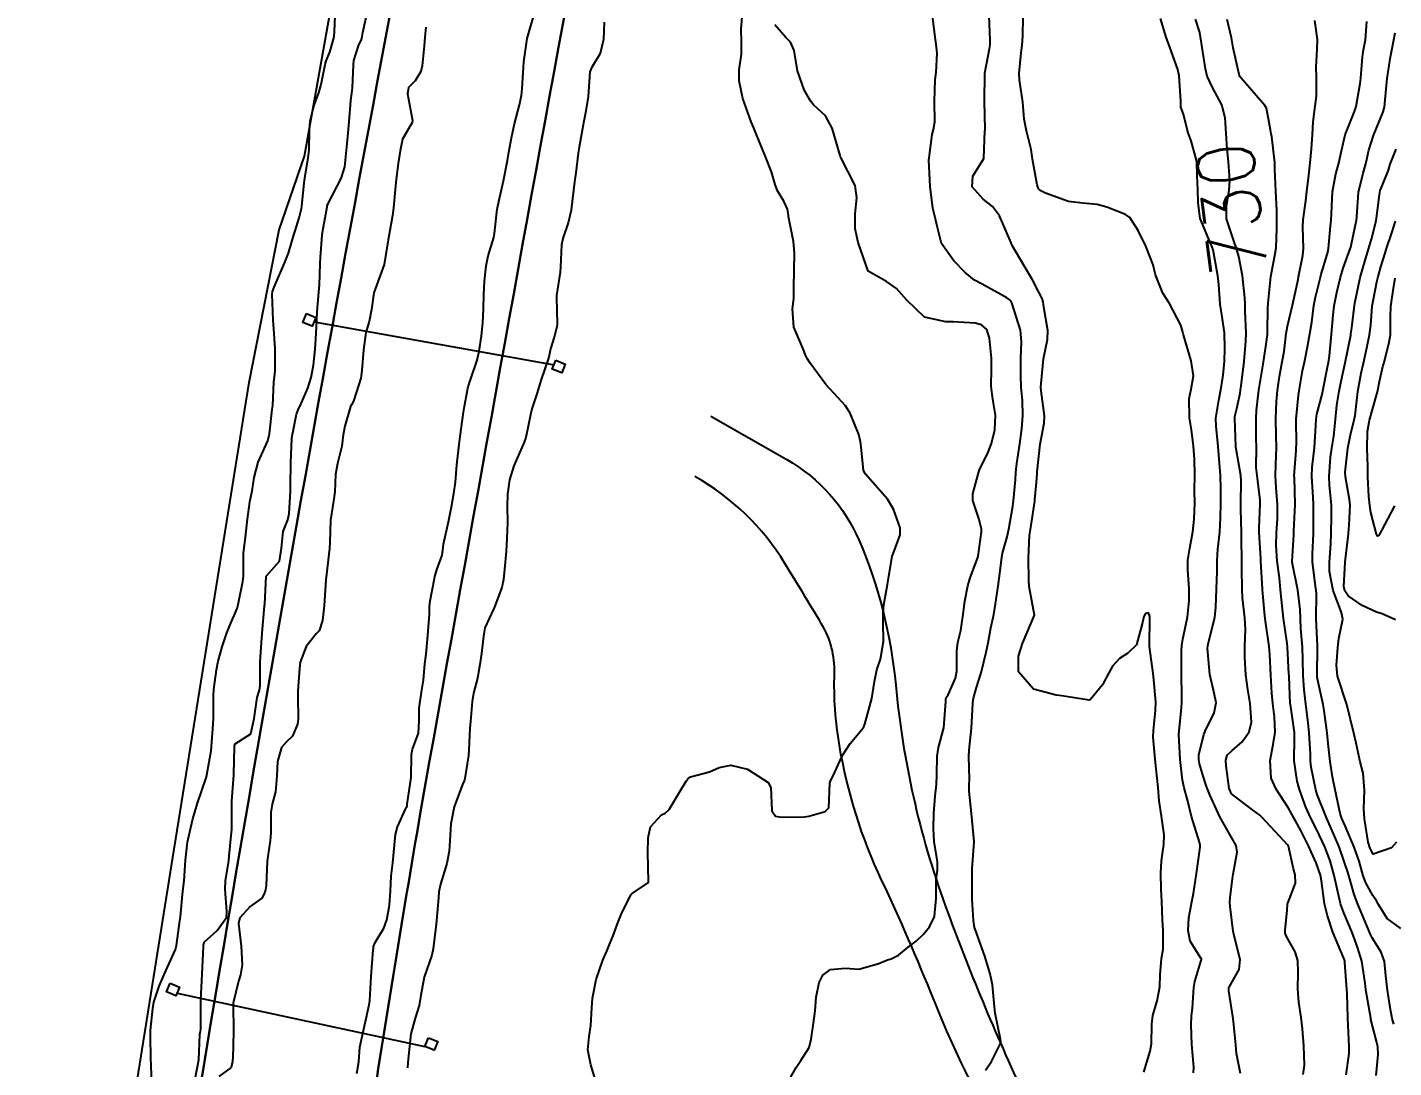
# Model space of a CAD drawing. Header units: metres. Extents: x 318500 to 325275, y 7408834 to 7428799.
# Drawn here: x 321959.7 to 322055.6, y 7417091.3 to 7417164.3 of the extents above; entities that cross this region are included whole.
import ezdxf
from ezdxf.enums import TextEntityAlignment as Align

# ---------------------------------------------------------------- set-up
doc = ezdxf.new("R2010")
doc.units = ezdxf.units.M
doc.header["$MEASUREMENT"] = 0
for name, color, linetype in [('Cotas', 45, 'Continuous'), ('Curvas de Nivel 1m', 11, 'Continuous'), ('Curvas de Nivel 5m', 15, 'Continuous'), ('Divisas', 45, 'Continuous'), ('Linha Férrea', 20, 'Continuous'), ('Pórticos', 45, 'Continuous'), ('Vias Secundárias', 230, 'Continuous')]:
    doc.layers.add(name, color=color, linetype=linetype)
doc.styles.add('Style-STANDARD', font='STANDARD.shx')

msp = doc.modelspace()

# ---------------------------------------------------------------- linework, layer by layer
at = {"layer": 'Curvas de Nivel 1m', "flags": 128}
for points, elevation in [([(321968.4, 7417089.886), (321968.355, 7417091.505), (321968.348, 7417091.886), (321968.321, 7417093.563), (321968.324, 7417093.887), (321968.476, 7417095.432), (321968.554, 7417095.885), (321968.916, 7417097.018), (321969.305, 7417097.881), (321970.077, 7417099.585), (321970.145, 7417099.869), (321970.387, 7417101.584), (321970.416, 7417101.865), (321970.56, 7417103.437), (321970.62, 7417103.863), (321970.685, 7417104.402), (321970.768, 7417105.861), (321970.915, 7417107.123), (321971.074, 7417107.857), (321971.295, 7417108.763), (321971.626, 7417109.849), (321972.238, 7417111.63), (321972.275, 7417111.804), (321972.282, 7417111.84), (321972.567, 7417113.536), (321972.6, 7417113.837), (321972.723, 7417115.407), (321972.744, 7417115.836), (321972.74, 7417117.411), (321972.755, 7417117.836), (321972.948, 7417119.227), (321973.074, 7417119.833), (321973.354, 7417120.841), (321973.681, 7417121.827), (321973.878, 7417122.333), (321974.397, 7417123.521), (321974.485, 7417123.819), (321974.814, 7417125.424), (321974.846, 7417125.814), (321974.846, 7417127.423), (321974.885, 7417127.814), (321974.976, 7417128.323), (321975.13, 7417129.81), (321975.292, 7417131.015), (321975.448, 7417131.806), (321975.595, 7417132.733), (321975.883, 7417133.8), (321976.555, 7417135.312), (321976.67, 7417135.788), (321976.873, 7417137.498), (321976.9, 7417137.785), (321976.983, 7417139.416), (321977.021, 7417139.784), (321977.07, 7417140.229), (321977.068, 7417141.784), (321976.953, 7417143.498), (321976.935, 7417143.786), (321976.873, 7417145.612), (321976.894, 7417145.787), (321977.008, 7417146.09), (321977.735, 7417147.775), (321978.013, 7417148.488), (321978.383, 7417149.766), (321978.469, 7417150.049), (321978.768, 7417150.957), (321978.916, 7417151.621), (321978.937, 7417151.758), (321979.117, 7417153.437), (321979.157, 7417153.756), (321979.393, 7417155.183), (321979.459, 7417155.754), (321979.484, 7417157.12), (321979.527, 7417157.753), (321979.799, 7417158.822), (321980.13, 7417159.748), (321980.298, 7417160.336), (321980.574, 7417161.743), (321980.66, 7417161.996), (321980.923, 7417162.605), (321981.16, 7417163.513), (321981.207, 7417163.736), (321981.239, 7417164.032), (321981.304, 7417165.735)], 723), ([(321971.423, 7417090.383), (321971.704, 7417091.844), (321971.777, 7417093.622), (321971.824, 7417093.843), (321971.847, 7417093.998), (321971.853, 7417095.843), (321971.859, 7417096.016), (321971.944, 7417097.842), (321972.035, 7417099.796), (321972.042, 7417099.841), (321972.046, 7417099.876), (321972.084, 7417100.089), (321973.004, 7417100.924), (321973.644, 7417101.825), (321973.69, 7417102.25), (321973.556, 7417103.826), (321973.576, 7417104.395), (321973.81, 7417105.823), (321973.854, 7417106.134), (321974.015, 7417107.822), (321974.021, 7417107.993), (321974.026, 7417109.822), (321974.034, 7417110.01), (321974.17, 7417111.821), (321974.169, 7417111.893), (321974.207, 7417113.821), (321974.215, 7417113.877), (321974.273, 7417114.019), (321975.353, 7417114.735), (321975.606, 7417115.8), (321975.798, 7417117.281), (321975.974, 7417117.795), (321976.028, 7417118.091), (321976.03, 7417119.795), (321976.043, 7417120.106), (321976.155, 7417121.793), (321976.332, 7417123.724), (321976.343, 7417123.791), (321976.349, 7417123.843), (321976.43, 7417125.79), (321977.371, 7417126.851), (321977.51, 7417127.774), (321977.637, 7417128.938), (321977.952, 7417129.768), (321978.055, 7417130.197), (321978.139, 7417131.766), (321978.144, 7417132.137), (321978.18, 7417133.765), (321978.254, 7417135.461), (321978.296, 7417135.764), (321978.332, 7417135.995), (321978.581, 7417137.186), (321978.737, 7417137.609), (321978.831, 7417137.758), (321979.363, 7417138.998), (321979.594, 7417139.75), (321979.765, 7417140.612), (321979.888, 7417141.748), (321979.939, 7417142.458), (321980, 7417143.747), (321980.034, 7417144.393), (321980.148, 7417145.746), (321980.181, 7417146.27), (321980.237, 7417147.745), (321980.264, 7417148.208), (321980.378, 7417149.744), (321980.421, 7417150.078), (321980.724, 7417151.741), (321980.735, 7417151.786), (321980.782, 7417151.932), (321981.701, 7417153.726), (321981.977, 7417154.558), (321982.087, 7417155.721), (321982.142, 7417156.419), (321982.259, 7417157.719), (321982.377, 7417159.219), (321982.45, 7417159.716), (321982.495, 7417160.107), (321982.569, 7417161.715), (321982.609, 7417162.02), (321982.93, 7417163.046), (321983.146, 7417163.497), (321983.192, 7417163.706), (321983.223, 7417163.986), (321983.596, 7417165.7)], 724), ([(321982.798, 7417090.867), (321982.94, 7417091.696), (321983.024, 7417092.728), (321983.222, 7417093.692), (321983.378, 7417094.321), (321983.686, 7417095.685), (321983.727, 7417095.992), (321983.82, 7417097.684), (321983.954, 7417099.557), (321983.968, 7417099.682), (321983.982, 7417099.781), (321984.086, 7417100.064), (321984.704, 7417101.071), (321984.91, 7417101.672), (321985.109, 7417102.687), (321985.18, 7417103.67), (321985.213, 7417104.732), (321985.325, 7417105.668), (321985.412, 7417106.427), (321985.529, 7417107.667), (321985.657, 7417108.206), (321986.217, 7417109.44), (321986.301, 7417109.577), (321986.332, 7417109.658), (321986.35, 7417109.786), (321986.633, 7417111.654), (321986.649, 7417113.269), (321986.723, 7417113.653), (321987.149, 7417114.785), (321987.184, 7417115.647), (321987.194, 7417116.532), (321987.357, 7417117.644), (321987.483, 7417118.493), (321987.592, 7417119.641), (321987.669, 7417120.332), (321987.802, 7417121.639), (321987.902, 7417123.144), (321987.922, 7417123.637), (321987.963, 7417124.08), (321988.27, 7417125.632), (321988.296, 7417125.768), (321988.44, 7417126.318), (321988.809, 7417127.27), (321988.852, 7417127.624), (321988.899, 7417128.058), (321989.255, 7417129.618), (321989.445, 7417130.667), (321989.61, 7417131.614), (321989.733, 7417132.401), (321989.836, 7417133.611), (321989.993, 7417135.047), (321990.071, 7417135.607), (321990.293, 7417137.312), (321990.337, 7417137.604), (321990.611, 7417138.998), (321990.74, 7417139.477), (321990.788, 7417139.598), (321991.265, 7417140.963), (321991.392, 7417141.592), (321991.559, 7417142.689), (321991.651, 7417143.59), (321991.698, 7417144.577), (321991.735, 7417145.59), (321991.784, 7417146.515), (321991.887, 7417147.588), (321992.023, 7417148.295), (321992.418, 7417149.583), (321992.481, 7417149.856), (321992.673, 7417151.581), (321992.689, 7417151.673), (321992.785, 7417152.108), (321993.119, 7417153.575), (321993.389, 7417155.004), (321993.489, 7417155.57), (321993.704, 7417156.71), (321993.88, 7417157.565), (321994.221, 7417158.907), (321994.365, 7417159.558), (321994.417, 7417160.027), (321994.517, 7417161.556), (321994.545, 7417161.926), (321994.774, 7417163.552), (321994.947, 7417164.227), (321995.355, 7417165.544)], 724), ([(321999.8, 7417089.625), (321999.235, 7417091.481), (321999.033, 7417092.527), (321999.121, 7417093.483), (321999.239, 7417094.254), (321999.314, 7417095.481), (321999.364, 7417096.156), (321999.609, 7417097.477), (322000.074, 7417098.84), (322000.367, 7417099.466), (322000.865, 7417100.692), (322001.129, 7417101.455), (322001.424, 7417102.147), (322002.074, 7417103.441), (322002.141, 7417103.507), (322003.284, 7417104.293), (322003.272, 7417105.429), (322003.249, 7417106.354), (322003.275, 7417107.429), (322003.431, 7417108.198), (322004.214, 7417109.033), (322004.466, 7417109.166), (322004.748, 7417109.412), (322005.465, 7417110.634), (322005.941, 7417111.394), (322006.057, 7417111.579), (322006.245, 7417111.697), (322007.568, 7417112.053), (322008.255, 7417112.371), (322009.078, 7417112.532), (322010.253, 7417112.236), (322011.701, 7417111.318), (322011.88, 7417110.959), (322011.946, 7417109.314), (322012.214, 7417108.941), (322012.638, 7417108.879), (322014.214, 7417108.902), (322014.548, 7417108.944), (322015.702, 7417109.265), (322015.956, 7417109.529), (322016.026, 7417111.262), (322016.078, 7417111.426), (322016.248, 7417111.782), (322016.719, 7417112.798), (322016.947, 7417113.25), (322017.464, 7417114.061), (322018.297, 7417115.045), (322018.38, 7417115.147), (322018.422, 7417115.228), (322018.487, 7417115.412), (322018.982, 7417117.22), (322019.162, 7417118.393), (322019.332, 7417119.215), (322019.595, 7417119.978), (322019.805, 7417121.209), (322019.775, 7417122.591), (322019.778, 7417123.209), (322019.827, 7417123.79), (322020.078, 7417125.205), (322020.132, 7417125.507), (322020.405, 7417127.201), (322020.462, 7417127.364), (322020.973, 7417128.697), (322020.958, 7417129.195), (322020.499, 7417130.498), (322020.066, 7417131.207), (322018.536, 7417132.975), (322018.401, 7417133.232), (322018.218, 7417134.896), (322018.188, 7417135.236), (322018.063, 7417135.742), (322017.452, 7417137.247), (322017.116, 7417137.77), (322016.606, 7417138.318), (322015.747, 7417139.269), (322014.635, 7417140.772), (322014.433, 7417141.078), (322014.351, 7417141.284), (322014.122, 7417141.814), (322013.506, 7417143.297), (322013.413, 7417144.575), (322013.501, 7417145.298), (322013.493, 7417146.083), (322013.512, 7417147.298), (322013.548, 7417148.488), (322013.466, 7417149.299), (322013.144, 7417150.935), (322013.093, 7417151.305), (322013.046, 7417151.57), (322012.788, 7417152.143), (322012.353, 7417152.875), (322012.183, 7417153.319), (322011.931, 7417154.205), (322011.492, 7417155.33), (322010.853, 7417156.858), (322010.657, 7417157.342), (322010.508, 7417157.699), (322009.916, 7417159.35), (322009.659, 7417160.592), (322009.668, 7417161.352), (322009.814, 7417162.469), (322009.811, 7417163.357), (322009.793, 7417164.202), (322009.899, 7417165.356)], 724), ([(322026.962, 7417091.11), (322027.385, 7417091.707), (322027.998, 7417092.944), (322028.041, 7417093.099), (322028.041, 7417093.139), (322028.003, 7417093.282), (322027.636, 7417095.104), (322027.586, 7417095.555), (322027.441, 7417097.106), (322027.293, 7417097.883), (322026.916, 7417099.112), (322026.222, 7417101.005), (322026.186, 7417101.119), (322026.117, 7417101.61), (322026.018, 7417103.122), (322026.03, 7417104.993), (322026.022, 7417105.122), (322026.015, 7417105.27), (322026.153, 7417107.121), (322026.155, 7417107.156), (322025.98, 7417109.124), (322025.806, 7417110.696), (322025.818, 7417111.126), (322025.827, 7417111.546), (322025.783, 7417113.127), (322025.819, 7417113.584), (322025.982, 7417115.125), (322026.06, 7417116.866), (322026.087, 7417117.123), (322026.13, 7417117.316), (322026.333, 7417117.984), (322026.603, 7417118.861), (322026.669, 7417119.117), (322027.013, 7417120.471), (322027.147, 7417121.112), (322027.336, 7417122.165), (322027.54, 7417123.109), (322027.669, 7417123.849), (322027.836, 7417125.106), (322027.906, 7417125.638), (322028.094, 7417127.104), (322028.155, 7417127.411), (322028.475, 7417128.563), (322028.595, 7417129.098), (322028.873, 7417130.726), (322028.918, 7417131.094), (322029.058, 7417132.566), (322029.094, 7417133.092), (322029.16, 7417133.704), (322029.358, 7417135.088), (322029.505, 7417136.157), (322029.59, 7417137.085), (322029.547, 7417138.145), (322029.459, 7417139.087), (322029.436, 7417139.896), (322029.446, 7417141.088), (322029.483, 7417142.262), (322029.42, 7417143.089), (322028.796, 7417145.001), (322028.765, 7417145.099), (322028.742, 7417145.141), (322028.701, 7417145.189), (322028.447, 7417145.358), (322026.712, 7417146.32), (322026.185, 7417146.598), (322025.525, 7417147.138), (322024.732, 7417147.954), (322023.879, 7417149.163), (322023.553, 7417150.384), (322023.367, 7417151.171), (322023.251, 7417151.64), (322023.064, 7417153.176), (322022.989, 7417155.016), (322022.999, 7417155.177), (322023.219, 7417156.81), (322023.3, 7417157.173), (322023.393, 7417157.7), (322023.368, 7417159.173), (322023.419, 7417160.656), (322023.485, 7417161.171), (322023.562, 7417162.539), (322023.488, 7417163.172), (322023.428, 7417163.656), (322023.225, 7417165.176)], 726), ([(322038.087, 7417090.959), (322038.517, 7417092.44), (322038.605, 7417092.954), (322038.637, 7417094.341), (322038.712, 7417094.953), (322039.014, 7417095.982), (322039.208, 7417096.949), (322039.224, 7417097.797), (322039.318, 7417098.948), (322039.432, 7417099.611), (322039.441, 7417100.947), (322039.393, 7417101.675), (322039.345, 7417102.948), (322039.304, 7417103.797), (322039.277, 7417104.949), (322039.316, 7417105.811), (322039.486, 7417106.947), (322039.501, 7417107.646), (322039.31, 7417108.949), (322039.161, 7417110.026), (322039.074, 7417110.952), (322038.937, 7417112.279), (322038.875, 7417112.954), (322038.744, 7417114.505), (322038.75, 7417114.955), (322038.896, 7417116.373), (322038.908, 7417116.954), (322038.773, 7417118.529), (322038.727, 7417118.956), (322038.48, 7417120.857), (322038.472, 7417120.959), (322038.489, 7417122.869), (322038.487, 7417122.959), (322038.404, 7417123.228), (322038.19, 7417123.177), (322038.083, 7417122.965), (322037.983, 7417122.553), (322037.559, 7417120.972), (322036.961, 7417120.391), (322036.366, 7417120.029), (322035.868, 7417119.487), (322035.614, 7417119.001), (322035.169, 7417118.176), (322034.322, 7417117.13), (322034.245, 7417117.097), (322032.325, 7417117.407), (322031.931, 7417117.441), (322030.332, 7417117.863), (322029.268, 7417119.086), (322029.273, 7417120.18), (322029.545, 7417121.083), (322030.4, 7417123.07), (322030.026, 7417125.076), (322029.994, 7417125.519), (322029.987, 7417127.077), (322030.047, 7417128.647), (322030.11, 7417129.076), (322030.168, 7417129.391), (322030.419, 7417131.071), (322030.427, 7417131.155), (322030.53, 7417132.391), (322030.592, 7417133.017), (322030.588, 7417133.069), (322030.589, 7417133.118), (322030.799, 7417135.066), (322031.088, 7417136.557), (322031.094, 7417137.062), (322030.856, 7417138.827), (322030.85, 7417139.067), (322030.878, 7417139.322), (322031.041, 7417141.064), (322031.305, 7417142.416), (322031.341, 7417143.06), (322031.054, 7417144.705), (322031.003, 7417145.065), (322030.941, 7417145.306), (322030.707, 7417145.739), (322030.247, 7417146.609), (322029.976, 7417147.081), (322028.821, 7417149.027), (322028.789, 7417149.099), (322028.752, 7417149.223), (322027.95, 7417151.112), (322027.438, 7417151.772), (322026.791, 7417152.278), (322026.019, 7417153.138), (322026.058, 7417153.891), (322026.83, 7417155.13), (322026.919, 7417157.069), (322026.924, 7417157.129), (322026.925, 7417157.193), (322026.88, 7417159.13), (322026.91, 7417161.13), (322027.232, 7417162.829), (322027.274, 7417163.125), (322027.28, 7417163.461), (322027.224, 7417165.126)], 727), ([(322041.559, 7417090.916), (322041.577, 7417091.325), (322041.45, 7417092.918), (322041.393, 7417094.289), (322041.433, 7417094.919), (322041.487, 7417095.47), (322041.595, 7417096.917), (322041.652, 7417097.33), (322042.088, 7417098.749), (322042.128, 7417098.871), (322042.135, 7417098.909), (322042.125, 7417098.944), (322042.091, 7417098.984), (322041.337, 7417100.156), (322041.182, 7417100.924), (322041.248, 7417101.799), (322041.455, 7417102.92), (322041.56, 7417103.508), (322041.779, 7417104.916), (322042.034, 7417106.758), (322042.038, 7417106.912), (322041.987, 7417107.119), (322041.422, 7417108.922), (322041.156, 7417110.007), (322040.912, 7417110.93), (322040.789, 7417111.465), (322040.623, 7417112.935), (322040.542, 7417114.691), (322040.549, 7417114.936), (322040.712, 7417116.546), (322040.743, 7417116.934), (322040.746, 7417117.346), (322040.728, 7417118.934), (322040.724, 7417120.585), (322040.743, 7417120.935), (322040.826, 7417121.375), (322041.145, 7417122.929), (322041.262, 7417124.082), (322041.261, 7417124.928), (322041.165, 7417126.214), (322041.165, 7417126.929), (322041.307, 7417127.766), (322041.509, 7417128.925), (322041.609, 7417129.807), (322041.648, 7417130.923), (322041.643, 7417131.803), (322041.655, 7417132.923), (322041.644, 7417134.016), (322041.575, 7417134.925), (322041.419, 7417136.085), (322041.292, 7417136.929), (322041.27, 7417138.27), (322041.406, 7417138.928), (322041.565, 7417139.862), (322041.397, 7417140.929), (322040.86, 7417142.744), (322040.813, 7417142.938), (322040.677, 7417143.429), (322039.879, 7417144.952), (322039.415, 7417145.668), (322038.907, 7417146.967), (322038.73, 7417147.664), (322038.227, 7417148.975), (322037.673, 7417150.075), (322037.083, 7417150.987), (322036.782, 7417151.205), (322035.49, 7417151.712), (322034.789, 7417151.901), (322033.759, 7417152.005), (322032.791, 7417152.124), (322031.174, 7417152.689), (322030.798, 7417152.885), (322030.704, 7417152.976), (322030.657, 7417153.072), (322030.594, 7417153.282), (322030.261, 7417155.079), (322030.155, 7417155.765), (322029.842, 7417157.085), (322029.683, 7417157.903), (322029.571, 7417159.09), (322029.343, 7417160.654), (322029.315, 7417161.094), (322029.473, 7417162.551), (322029.54, 7417163.091), (322029.589, 7417163.733), (322029.614, 7417165.09)], 728), ([(322044.854, 7417090.871), (322044.59, 7417092.285), (322044.532, 7417092.875), (322044.373, 7417094.53), (322044.327, 7417094.877), (322044.057, 7417096.675), (322044.038, 7417096.88), (322044.04, 7417096.901), (322044.061, 7417096.946), (322044.778, 7417098.175), (322044.848, 7417098.872), (322044.431, 7417100.553), (322044.357, 7417100.878), (322044.136, 7417102.602), (322044.116, 7417102.88), (322044.115, 7417102.906), (322044.145, 7417103.229), (322044.321, 7417104.725), (322044.341, 7417104.878), (322044.639, 7417106.422), (322044.562, 7417106.876), (322044.199, 7417107.496), (322043.417, 7417108.892), (322042.712, 7417110.434), (322042.515, 7417110.906), (322042.447, 7417111.102), (322042.258, 7417111.69), (322041.979, 7417112.626), (322041.931, 7417112.915), (322041.948, 7417113.242), (322042.297, 7417114.685), (322042.359, 7417114.849), (322042.39, 7417114.909), (322043.01, 7417116.209), (322043.153, 7417116.898), (322043.022, 7417117.585), (322042.721, 7417118.904), (322042.557, 7417120.728), (322042.56, 7417120.907), (322042.613, 7417121.137), (322043.058, 7417122.9), (322043.127, 7417123.616), (322043.177, 7417124.899), (322043.22, 7417126.127), (322043.227, 7417126.898), (322043.272, 7417127.702), (322043.403, 7417128.896), (322043.464, 7417129.927), (322043.473, 7417130.896), (322043.494, 7417131.927), (322043.472, 7417132.896), (322043.399, 7417133.747), (322043.3, 7417134.899), (322043.149, 7417136.334), (322043.143, 7417136.902), (322043.348, 7417138.159), (322043.489, 7417138.897), (322043.641, 7417139.911), (322043.731, 7417140.899), (322043.77, 7417141.782), (322043.732, 7417142.899), (322043.575, 7417144.013), (322043.448, 7417144.903), (322043.339, 7417146.279), (322043.263, 7417146.905), (322042.942, 7417148.713), (322042.885, 7417148.909), (322042.754, 7417149.177), (322042.023, 7417150.921), (322041.886, 7417152.019), (322041.858, 7417152.924), (322041.829, 7417153.911), (322041.788, 7417154.926), (322041.403, 7417156.38), (322041.2, 7417156.935), (322041.126, 7417157.199), (322040.873, 7417158.238), (322040.686, 7417158.751), (322040.664, 7417158.943), (322040.671, 7417159.155), (322040.557, 7417160.945), (322040.471, 7417161.392), (322039.903, 7417162.956), (322039.642, 7417163.655), (322039.248, 7417164.966)], 729), ([(322052.285, 7417090.775), (322052.491, 7417092.284), (322052.508, 7417092.773), (322052.47, 7417093.229), (322052.392, 7417094.775), (322052.346, 7417096.485), (322052.329, 7417096.776), (322052.2, 7417098.667), (322052.184, 7417098.779), (322052.164, 7417098.852), (322052.093, 7417099.031), (322051.343, 7417100.788), (322050.969, 7417101.95), (322050.773, 7417102.794), (322050.556, 7417104.405), (322050.479, 7417104.797), (322050.179, 7417105.659), (322049.821, 7417106.44), (322049.656, 7417106.808), (322049.095, 7417107.928), (322048.615, 7417108.824), (322048.23, 7417109.515), (322047.362, 7417110.843), (322047.016, 7417111.607), (322046.939, 7417112.85), (322047.163, 7417113.97), (322047.293, 7417114.845), (322047.245, 7417115.917), (322047.131, 7417116.848), (322047.064, 7417117.576), (322046.995, 7417118.85), (322046.918, 7417120.305), (322046.871, 7417120.853), (322046.622, 7417122.641), (322046.591, 7417122.857), (322046.574, 7417123.02), (322046.427, 7417124.589), (322046.402, 7417124.86), (322046.4, 7417124.891), (322046.292, 7417126.862), (322046.283, 7417127.041), (322046.182, 7417128.863), (322046.179, 7417129.178), (322046.25, 7417130.863), (322046.238, 7417131.139), (322046.026, 7417132.865), (322045.974, 7417133.437), (322045.98, 7417134.866), (322045.97, 7417135.465), (322045.959, 7417136.866), (322045.997, 7417137.469), (322046.156, 7417138.865), (322046.461, 7417140.685), (322046.49, 7417140.862), (322046.505, 7417141), (322046.659, 7417142.107), (322046.751, 7417142.777), (322046.758, 7417142.859), (322046.789, 7417144.768), (322046.801, 7417144.858), (322046.819, 7417144.976), (322046.987, 7417146.856), (322047.271, 7417148.323), (322047.364, 7417148.851), (322047.408, 7417150.213), (322047.413, 7417150.85), (322047.417, 7417151.481), (322047.351, 7417152.852), (322047.288, 7417154.388), (322047.271, 7417154.853), (322047.061, 7417156.653), (322047.03, 7417156.857), (322047.007, 7417157.004), (322046.868, 7417157.667), (322046.681, 7417158.666), (322046.574, 7417158.865), (322044.908, 7417160.773), (322044.825, 7417160.891), (322044.768, 7417161.036), (322044.339, 7417162.896), (322044.242, 7417163.602), (322043.928, 7417164.9)], 731), ([(322054.388, 7417090.744), (322054.533, 7417092.211), (322054.509, 7417092.743), (322054.418, 7417093.148), (322054.029, 7417094.671), (322054.015, 7417094.735), (322054.012, 7417094.75), (322054.01, 7417094.771), (322053.669, 7417096.756), (322053.615, 7417097.209), (322053.381, 7417098.761), (322053.092, 7417099.757), (322052.712, 7417100.771), (322052.131, 7417102.155), (322051.894, 7417102.782), (322051.811, 7417103.118), (322051.448, 7417104.787), (322051.158, 7417105.812), (322050.798, 7417106.794), (322050.209, 7417108.04), (322049.813, 7417108.806), (322049.46, 7417109.584), (322049, 7417110.819), (322048.839, 7417111.404), (322048.646, 7417112.824), (322048.667, 7417114.452), (322048.651, 7417114.825), (322048.366, 7417116.792), (322048.364, 7417116.829), (322048.359, 7417116.858), (322048.336, 7417117.463), (322048.276, 7417118.758), (322048.274, 7417118.831), (322048.267, 7417118.915), (322048.165, 7417120.833), (322048.135, 7417121.082), (322047.896, 7417122.838), (322047.744, 7417124.161), (322047.684, 7417124.841), (322047.595, 7417125.691), (322047.441, 7417126.845), (322047.369, 7417127.954), (322047.398, 7417128.846), (322047.46, 7417129.806), (322047.465, 7417130.846), (322047.373, 7417132.001), (322047.326, 7417132.848), (322047.353, 7417133.649), (322047.393, 7417134.848), (322047.376, 7417135.652), (322047.341, 7417136.849), (322047.382, 7417138.075), (322047.46, 7417138.847), (322047.61, 7417139.826), (322047.8, 7417140.843), (322047.921, 7417141.571), (322048.079, 7417142.839), (322048.16, 7417143.356), (322048.511, 7417144.833), (322048.708, 7417145.67), (322048.906, 7417146.64), (322048.942, 7417146.828), (322049.244, 7417148.324), (322049.298, 7417148.825), (322049.254, 7417150.344), (322049.271, 7417150.825), (322049.452, 7417152.164), (322049.522, 7417152.823), (322049.665, 7417153.973), (322049.758, 7417154.821), (322049.843, 7417155.822), (322049.925, 7417156.819), (322049.974, 7417157.714), (322050.105, 7417158.818), (322050.192, 7417159.516), (322050.205, 7417160.817), (322050.18, 7417161.558), (322050.261, 7417162.817), (322050.271, 7417163.493), (322050.083, 7417164.819)], 732), ([(321987.654, 7417164.356), (321987.588, 7417163.65), (321987.537, 7417163.045), (321987.406, 7417161.653), (321987.308, 7417161.25), (321986.894, 7417160.601), (321986.438, 7417160.114), (321986.37, 7417159.665), (321986.718, 7417157.805), (321986.692, 7417157.662), (321986.019, 7417156.492), (321985.849, 7417155.67), (321985.714, 7417154.774), (321985.564, 7417153.672), (321985.499, 7417152.967), (321985.376, 7417151.674), (321985.314, 7417151.132), (321985.057, 7417149.677), (321985.007, 7417149.417), (321984.72, 7417147.68), (321984.011, 7417145.69), (321983.847, 7417144.528), (321983.684, 7417143.695), (321983.434, 7417142.923), (321983.265, 7417141.701), (321983.17, 7417140.246), (321983.08, 7417139.703), (321982.597, 7417138.17), (321982.447, 7417137.857), (321982.373, 7417137.713), (321981.955, 7417136.333), (321981.858, 7417135.721), (321981.754, 7417134.924), (321981.446, 7417133.726), (321981.314, 7417132.943), (321981.263, 7417131.729), (321981.171, 7417131.059), (321980.962, 7417129.733), (321980.912, 7417128.181), (321980.88, 7417127.734), (321980.832, 7417127.357), (321980.646, 7417125.737), (321980.628, 7417125.536), (321980.52, 7417123.738), (321980.39, 7417122.694), (321980.153, 7417121.972), (321979.951, 7417121.744), (321979.257, 7417120.861), (321978.838, 7417119.755), (321978.772, 7417119.327), (321978.667, 7417117.757), (321978.67, 7417117.403), (321978.697, 7417115.756), (321978.647, 7417115.404), (321978.282, 7417114.576), (321977.879, 7417114.163), (321977.513, 7417113.771), (321977.238, 7417112.792), (321977.199, 7417111.776), (321977.097, 7417110.645), (321976.865, 7417109.78), (321976.78, 7417109.213), (321976.777, 7417107.781), (321976.72, 7417107.244), (321976.516, 7417105.785), (321976.436, 7417104.078), (321976.399, 7417103.786), (321976.343, 7417103.581), (321976.131, 7417103.177), (321975.328, 7417102.595), (321974.587, 7417101.813), (321974.503, 7417101.415), (321974.682, 7417099.811), (321974.758, 7417098.501), (321974.628, 7417097.811), (321974.499, 7417097.368), (321974.122, 7417095.819), (321974.119, 7417095.728), (321974.156, 7417093.818), (321974.092, 7417091.92), (321974.077, 7417091.809), (321974.067, 7417091.721), (321973.972, 7417091.286), (321973.113, 7417090.672)], 724), ([(322000.186, 7417164.716), (322000.127, 7417163.482), (321999.891, 7417162.52), (321999.285, 7417161.494), (321999.182, 7417161.22), (321999.056, 7417159.497), (321998.868, 7417158.333), (321998.723, 7417157.64), (321998.697, 7417157.502), (321998.412, 7417155.929), (321998.347, 7417155.505), (321998.182, 7417154.134), (321998.101, 7417153.507), (321997.964, 7417152.333), (321997.856, 7417151.509), (321997.654, 7417150.624), (321997.278, 7417149.515), (321997.19, 7417149.069), (321997.113, 7417147.516), (321997.081, 7417147.152), (321996.834, 7417145.519), (321996.827, 7417145.39), (321996.881, 7417143.518), (321996.864, 7417143.321), (321996.656, 7417142.594), (321996.405, 7417141.762), (321996.372, 7417141.524), (321996.301, 7417141.19), (321995.736, 7417139.533), (321995.475, 7417138.669), (321995.108, 7417137.542), (321994.995, 7417137.133), (321994.665, 7417135.548), (321994.557, 7417135.205), (321993.827, 7417133.561), (321993.53, 7417132.56), (321993.391, 7417131.567), (321993.367, 7417130.697), (321993.39, 7417129.566), (321993.353, 7417128.451), (321993.296, 7417127.567), (321993.236, 7417126.78), (321993.107, 7417125.57), (321992.997, 7417124.996), (321992.448, 7417123.579), (321992.399, 7417123.481), (321991.808, 7417122.164), (321991.711, 7417121.587), (321991.568, 7417120.382), (321991.443, 7417119.589), (321991.279, 7417118.647), (321990.998, 7417117.593), (321990.898, 7417117.01), (321990.785, 7417115.595), (321990.749, 7417115.139), (321990.678, 7417113.596), (321990.643, 7417113.217), (321990.388, 7417111.599), (321990.359, 7417111.478), (321990.236, 7417111.179), (321989.649, 7417109.609), (321989.412, 7417108.402), (321989.367, 7417107.612), (321989.289, 7417106.497), (321989.119, 7417105.616), (321988.695, 7417104.171), (321988.575, 7417103.623), (321988.542, 7417103.215), (321988.404, 7417101.626), (321988.378, 7417101.354), (321988.18, 7417099.628), (321988.075, 7417099.177), (321987.541, 7417097.638), (321987.311, 7417096.371), (321987.195, 7417095.643), (321986.91, 7417094.753), (321986.598, 7417093.651), (321986.44, 7417092.108), (321986.385, 7417091.654), (321986.363, 7417091.265)], 724), ([(322055.634, 7417094.334), (322055.524, 7417094.728), (322055.397, 7417095.373), (322055.19, 7417096.733), (322055.079, 7417097.731), (322054.97, 7417098.737), (322054.753, 7417099.396), (322054.107, 7417100.407), (322053.993, 7417100.636), (322053.947, 7417100.752), (322053.83, 7417101.039), (322053.1, 7417102.766), (322052.837, 7417103.456), (322052.47, 7417104.776), (322052.407, 7417105.011), (322052.179, 7417105.695), (322051.789, 7417106.784), (322051.483, 7417107.505), (322050.922, 7417108.793), (322050.245, 7417110.468), (322050.147, 7417110.802), (322049.839, 7417112.38), (322049.789, 7417112.807), (322049.771, 7417113.314), (322049.692, 7417114.809), (322049.617, 7417115.504), (322049.453, 7417116.813), (322049.337, 7417117.812), (322049.272, 7417118.816), (322049.246, 7417119.938), (322049.214, 7417120.817), (322049.112, 7417122.106), (322049.069, 7417122.82), (322049.048, 7417123.452), (322048.892, 7417124.823), (322048.496, 7417126.793), (322048.49, 7417126.83), (322048.61, 7417128.706), (322048.613, 7417128.828), (322048.621, 7417128.958), (322048.696, 7417130.827), (322048.647, 7417132.72), (322048.646, 7417132.828), (322048.767, 7417134.627), (322048.785, 7417134.827), (322048.792, 7417135.047), (322048.777, 7417136.828), (322048.932, 7417138.51), (322048.986, 7417138.826), (322049.226, 7417140.232), (322049.356, 7417140.823), (322049.572, 7417141.91), (322049.729, 7417142.819), (322049.867, 7417143.634), (322050.02, 7417144.817), (322050.121, 7417145.401), (322050.479, 7417146.812), (322050.533, 7417147.001), (322050.733, 7417147.692), (322050.987, 7417148.566), (322051.036, 7417148.806), (322051.187, 7417150.39), (322051.229, 7417150.803), (322051.259, 7417151.277), (322051.333, 7417152.802), (322051.55, 7417154.069), (322051.761, 7417154.796), (322051.968, 7417155.669), (322052.224, 7417156.79), (322052.877, 7417158.446), (322052.992, 7417158.778), (322053.276, 7417160.402), (322053.313, 7417160.774), (322053.435, 7417162.27), (322053.505, 7417162.772), (322053.65, 7417163.472), (322053.747, 7417164.768)], 733), ([(322056.115, 7417101.061), (322055.156, 7417101.765), (322054.555, 7417102.744), (322054.409, 7417103.011), (322054.149, 7417103.379), (322053.66, 7417104.255), (322053.487, 7417104.76), (322053.198, 7417105.783), (322052.843, 7417106.77), (322052.212, 7417108.259), (322051.988, 7417108.782), (322051.867, 7417109.142), (322051.519, 7417110.787), (322051.338, 7417111.711), (322051.154, 7417112.791), (322051.025, 7417114.057), (322050.956, 7417114.793), (322050.747, 7417116.372), (322050.669, 7417116.797), (322050.345, 7417118.253), (322050.259, 7417118.711), (322050.254, 7417118.801), (322050.25, 7417118.903), (322050.278, 7417120.802), (322050.278, 7417120.905), (322050.184, 7417122.803), (322050.199, 7417124.574), (322050.183, 7417124.804), (322050.134, 7417125.106), (322049.928, 7417126.808), (322049.922, 7417127.354), (322049.982, 7417128.808), (322049.998, 7417130.3), (322050.002, 7417130.808), (322049.978, 7417131.349), (322049.874, 7417132.81), (322049.896, 7417133.463), (322050.053, 7417134.808), (322050.157, 7417136.386), (322050.171, 7417136.814), (322050.223, 7417137.186), (322050.618, 7417138.663), (322050.654, 7417138.809), (322050.978, 7417140.472), (322051.044, 7417140.804), (322051.122, 7417141.271), (322051.26, 7417142.801), (322051.363, 7417144.127), (322051.454, 7417144.799), (322051.633, 7417145.72), (322051.888, 7417146.792), (322052.083, 7417147.437), (322052.576, 7417148.783), (322052.616, 7417148.918), (322052.762, 7417149.591), (322052.972, 7417150.582), (322053.015, 7417150.776), (322053.04, 7417151.033), (322053.162, 7417152.775), (322053.484, 7417154.107), (322053.666, 7417154.767), (322053.879, 7417155.73), (322054.206, 7417156.76), (322054.877, 7417158.41), (322054.961, 7417158.667), (322054.975, 7417158.749), (322055.133, 7417160.522), (322055.159, 7417160.748), (322055.397, 7417162.282), (322055.495, 7417162.744), (322055.734, 7417163.96)], 734), ([(322055.747, 7417122.73), (322054.825, 7417123.155), (322054.415, 7417123.269), (322053.404, 7417123.749), (322052.426, 7417124.41), (322052.183, 7417124.782), (322052.131, 7417125.087), (322052.226, 7417126.782), (322052.246, 7417126.999), (322052.45, 7417128.78), (322052.453, 7417128.817), (322052.496, 7417129.382), (322052.562, 7417130.779), (322052.516, 7417131.182), (322052.228, 7417132.783), (322052.216, 7417133.112), (322052.399, 7417134.782), (322052.579, 7417135.716), (322052.853, 7417136.776), (322052.913, 7417137.093), (322053.101, 7417138.773), (322053.349, 7417140.06), (322053.508, 7417140.767), (322053.741, 7417141.844), (322053.934, 7417142.761), (322054.007, 7417143.433), (322054.121, 7417144.759), (322054.434, 7417146.471), (322054.499, 7417146.753), (322054.548, 7417146.927), (322054.731, 7417147.515), (322055.016, 7417148.479), (322055.099, 7417148.747), (322055.522, 7417149.99), (322055.748, 7417150.74)], 736), ([(322055.675, 7417130.733), (322054.76, 7417129.013), (322054.622, 7417128.748), (322054.578, 7417128.659), (322054.488, 7417128.601), (322054.419, 7417128.751), (322054.021, 7417130.273), (322053.944, 7417130.758), (322053.876, 7417131.403), (322053.797, 7417132.761), (322053.798, 7417133.515), (322053.762, 7417134.762), (322053.782, 7417135.962), (322053.936, 7417136.76), (322054.442, 7417138.577), (322054.483, 7417138.752), (322054.5, 7417138.873), (322054.631, 7417139.476), (322054.871, 7417140.524), (322054.923, 7417140.747), (322055.282, 7417142.125), (322055.393, 7417142.743), (322055.403, 7417144.029), (322055.428, 7417144.743), (322055.595, 7417145.858), (322055.733, 7417146.74)], 737)]:
    msp.add_lwpolyline(points, dxfattribs=dict(at, elevation=elevation))
at = {"layer": 'Curvas de Nivel 5m', "flags": 128}
for points, elevation in [([(322049.274, 7417090.811), (322049.349, 7417091.45), (322049.305, 7417092.811), (322049.212, 7417094.003), (322049.117, 7417094.814), (322048.971, 7417095.892), (322048.897, 7417096.817), (322048.917, 7417097.977), (322048.898, 7417098.818), (322048.697, 7417099.422), (322048.107, 7417100.496), (322048.011, 7417100.733), (322047.996, 7417100.832), (322048.002, 7417100.941), (322048.132, 7417102.318), (322048.177, 7417102.792), (322048.194, 7417102.829), (322048.732, 7417104.251), (322048.704, 7417104.822), (322048.589, 7417105.239), (322048.23, 7417106.829), (322048.191, 7417106.915), (322046.388, 7417108.857), (322046.222, 7417109.017), (322045.697, 7417109.396), (322044.245, 7417110.525), (322044.072, 7417110.883), (322043.86, 7417112.48), (322043.833, 7417112.887), (322043.932, 7417113.228), (322044.28, 7417113.569), (322044.989, 7417114.173), (322045.468, 7417114.868), (322045.629, 7417115.549), (322045.552, 7417116.868), (322045.378, 7417117.832), (322045.238, 7417118.871), (322045.16, 7417120.08), (322045.172, 7417120.872), (322045.223, 7417122.046), (322045.176, 7417122.872), (322045.011, 7417124.287), (322044.975, 7417124.875), (322044.958, 7417126.369), (322044.954, 7417126.875), (322044.936, 7417128.414), (322044.926, 7417128.876), (322044.884, 7417130.498), (322044.887, 7417130.876), (322044.909, 7417132.501), (322044.879, 7417132.877), (322044.559, 7417134.753), (322044.54, 7417134.86), (322044.536, 7417134.88), (322044.535, 7417134.905), (322044.458, 7417136.882), (322044.467, 7417137.007), (322044.6, 7417137.572), (322044.837, 7417138.657), (322044.877, 7417138.877), (322044.914, 7417139.168), (322045.122, 7417140.883), (322045.246, 7417142.297), (322045.264, 7417142.881), (322045.197, 7417144.378), (322045.187, 7417144.883), (322045.175, 7417145.353), (322045.01, 7417146.886), (322044.741, 7417148.261), (322044.564, 7417148.892), (322044.444, 7417149.204), (322043.886, 7417150.899), (322043.883, 7417151.805), (322044.07, 7417152.897), (322044.11, 7417153.597), (322044.015, 7417154.898), (322043.926, 7417155.816), (322043.866, 7417156.9), (322043.779, 7417157.993), (322043.551, 7417158.903), (322042.898, 7417160.122), (322042.533, 7417160.916), (322042.408, 7417161.427), (322042.17, 7417162.922), (322042, 7417163.974), (322041.706, 7417164.929)], 730), ([(322013.046, 7417090.211), (322013.655, 7417091.285), (322013.985, 7417091.785), (322014.578, 7417092.69), (322014.719, 7417093.273), (322014.884, 7417094.404), (322014.999, 7417095.27), (322015.069, 7417096.245), (322015.267, 7417097.268), (322015.543, 7417097.787), (322016.069, 7417098.167), (322017.091, 7417098.266), (322018.07, 7417098.197), (322019.464, 7417098.599), (322020.077, 7417098.852), (322020.337, 7417098.938), (322020.838, 7417099.192), (322021.528, 7417099.746), (322022.095, 7417100.168), (322022.613, 7417100.662), (322023.03, 7417101.166), (322023.383, 7417101.9), (322023.493, 7417103.16), (322023.497, 7417104.503), (322023.589, 7417105.159), (322023.58, 7417105.748), (322023.361, 7417107.162), (322023.307, 7417108.059), (322023.327, 7417109.163), (322023.429, 7417110.36), (322023.513, 7417111.161), (322023.547, 7417111.864), (322023.574, 7417113.16), (322023.667, 7417113.772), (322024.034, 7417115.154), (322024.172, 7417117.006), (322024.172, 7417117.152), (322024.204, 7417117.27), (322024.325, 7417117.473), (322024.845, 7417118.64), (322024.933, 7417119.141), (322024.947, 7417120.565), (322025.025, 7417121.14), (322025.232, 7417121.981), (322025.396, 7417123.135), (322025.504, 7417124.043), (322025.724, 7417125.131), (322025.888, 7417125.678), (322026.411, 7417127.121), (322026.462, 7417127.361), (322026.67, 7417128.926), (322026.673, 7417129.118), (322026.491, 7417129.86), (322026.059, 7417131.127), (322026.063, 7417131.58), (322026.484, 7417133.121), (322026.542, 7417133.274), (322027.153, 7417134.515), (322027.389, 7417135.112), (322027.605, 7417136.079), (322027.655, 7417137.109), (322027.48, 7417138.238), (322027.355, 7417139.113), (322027.386, 7417140.359), (322027.387, 7417141.113), (322027.247, 7417142.528), (322027.057, 7417143.116), (322026.675, 7417143.458), (322026.237, 7417143.567), (322024.678, 7417143.653), (322024.163, 7417143.672), (322022.682, 7417143.987), (322021.425, 7417145.193), (322020.708, 7417146.001), (322020.007, 7417146.504), (322018.72, 7417147.23), (322018.007, 7417149.241), (322017.81, 7417150.198), (322017.794, 7417151.245), (322017.913, 7417152.365), (322017.809, 7417153.245), (322016.829, 7417155.169), (322016.78, 7417155.26), (322016.742, 7417155.35), (322016.18, 7417157.267), (322015.73, 7417158.132), (322014.876, 7417158.915), (322014.708, 7417159.122), (322014.609, 7417159.293), (322014.227, 7417159.959), (322013.746, 7417161.302), (322013.523, 7417162.712), (322013.263, 7417163.307), (322012.943, 7417163.63), (322012.158, 7417164.528)], 725), ([(322055.811, 7417107.111), (322055.467, 7417106.731), (322054.185, 7417106.28), (322054.008, 7417106.573), (322053.946, 7417106.754), (322053.828, 7417107.123), (322053.575, 7417108.76), (322053.521, 7417109.47), (322053.563, 7417110.76), (322053.47, 7417111.97), (322053.269, 7417112.765), (322052.978, 7417114.081), (322052.824, 7417114.772), (322052.33, 7417116.78), (322051.674, 7417118.787), (322051.604, 7417119.545), (322051.701, 7417120.787), (322051.761, 7417121.415), (322052.045, 7417122.784), (322051.948, 7417123.251), (322051.364, 7417124.791), (322051.108, 7417126.136), (322051.112, 7417126.793), (322051.2, 7417128.072), (322051.241, 7417128.792), (322051.267, 7417130.027), (322051.257, 7417130.793), (322051.121, 7417132.204), (322051.089, 7417132.795), (322051.194, 7417134.16), (322051.291, 7417134.793), (322051.427, 7417135.64), (322051.543, 7417136.796), (322051.631, 7417137.82), (322051.789, 7417138.792), (322051.932, 7417139.489), (322052.209, 7417140.787), (322052.61, 7417142.721), (322052.616, 7417142.781), (322052.623, 7417142.829), (322052.677, 7417143.239), (322052.854, 7417144.622), (322052.872, 7417144.777), (322052.904, 7417144.979), (322053.275, 7417146.772), (322053.6, 7417147.904), (322053.848, 7417148.764), (322054.055, 7417149.467), (322054.394, 7417150.756), (322054.624, 7417152.578), (322054.639, 7417152.752), (322054.673, 7417152.881), (322054.807, 7417153.219), (322055.248, 7417154.324), (322055.385, 7417154.744), (322055.788, 7417155.798)], 735)]:
    msp.add_lwpolyline(points, dxfattribs=dict(at, elevation=elevation))
at = {"layer": 'Divisas'}
msp.add_lwpolyline([(321917.882, 7416908.632), (321926.393, 7416935.718), (321935.232, 7416964.264), (321945.531, 7416997.684), (321950.951, 7417016.77), (321960.64, 7417053.931), (321965.512, 7417078.636), (321969.888, 7417106.034), (321975.25, 7417139.411), (321977.35, 7417150.131), (321979.141, 7417155.29), (321980.924, 7417165.385), (321985.7, 7417194.636), (321986.736, 7417201.236)], dxfattribs=at)
at = {"layer": 'Linha Férrea'}
for points in [[(322233.98, 7417737.989, -0.002223), (322154.866, 7417593.007), (322102.879, 7417500.142, 0.00265), (322097.399, 7417490.348, 0.027781), (322044.112, 7417386.338, 0.035735), (322015.66, 7417306.723, 0.016271), (322001.828, 7417250.433, 0.006444), (321990.249, 7417191.796, 0.008188), (321970.289, 7417080.675, -0.005901), (321965.681, 7417056.143, -0.019111), (321940.898, 7416966.466, -0.001899), (321910.164, 7416869.782), (321854.126, 7416687.426), (321842.522, 7416650.588), (321798.977, 7416497.536), (321750.599, 7416346.471)], [(321750.599, 7416346.471), (321798.977, 7416497.536), (321842.522, 7416650.588), (321854.126, 7416687.426), (321910.164, 7416869.782, 0.001899), (321940.898, 7416966.466, 0.019111), (321965.681, 7417056.143, 0.005901), (321970.289, 7417080.675, -0.008188), (321990.249, 7417191.796, -0.006444), (322001.828, 7417250.433, -0.016271), (322015.66, 7417306.723, -0.035735), (322044.112, 7417386.338, -0.027781), (322097.399, 7417490.348, -0.00265), (322102.879, 7417500.142), (322154.866, 7417593.007, 0.002223), (322233.98, 7417737.989)], [(322196.377, 7417647.065, -0.005702), (322169.668, 7417596.023), (322116.033, 7417500.08, 0.006587), (322078.7, 7417432.593, 0.020372), (322045.81, 7417359.94, 0.047465), (322007.542, 7417220.105, 0.00216), (321987.28, 7417109.247, 0.004221), (321983.531, 7417086.135), (321978.295, 7417056.212, -0.004458), (321971.581, 7417028.638, -0.003551), (321960.755, 7416990.624, -0.002117), (321921.955, 7416868.472), (321849.478, 7416633.133), (321819.637, 7416528.203), (321801.996, 7416472.124, -0.01056), (321778.562, 7416402.785, 0.003825)], [(321778.562, 7416402.785, 0.01056), (321801.996, 7416472.124), (321819.637, 7416528.203), (321849.478, 7416633.133), (321921.955, 7416868.472, 0.002117), (321960.755, 7416990.624, 0.003551), (321971.581, 7417028.638, 0.004458), (321978.295, 7417056.212), (321983.531, 7417086.135, -0.004221), (321987.28, 7417109.247, -0.00216), (322007.542, 7417220.105, -0.047465), (322045.81, 7417359.94, -0.020372), (322078.7, 7417432.593, -0.006587), (322116.033, 7417500.08), (322169.668, 7417596.023, 0.005702), (322196.377, 7417647.065, 0.006143)]]:
    msp.add_lwpolyline(points, format="xyb", dxfattribs=at)
at = {"layer": 'Pórticos'}
for points in [[(321979.264, 7417144.239), (321979.928, 7417143.969), (321979.68, 7417143.357), (321979.016, 7417143.627)], [(321996.782, 7417140.96), (321997.447, 7417140.691), (321997.198, 7417140.079), (321996.534, 7417140.348)], [(321969.691, 7417097.215), (321970.355, 7417096.945), (321970.107, 7417096.333), (321969.442, 7417096.603)], [(321987.831, 7417093.386), (321988.495, 7417093.117), (321988.247, 7417092.505), (321987.583, 7417092.774)]]:
    msp.add_lwpolyline(points, close=True, dxfattribs=at)
for points in [[(321979.804, 7417143.663), (321996.658, 7417140.654)], [(321970.182, 7417096.518), (321987.583, 7417092.774)]]:
    msp.add_lwpolyline(points, dxfattribs=at)
at = {"layer": 'Vias Secundárias'}
for points in [[(322007.669, 7417137.034), (322013.013, 7417133.984, -0.163506), (322018.081, 7417128.299, -0.077945), (322020.654, 7417118.151, 0.064198), (322024.133, 7417102.661, 0.022636), (322029.689, 7417089.314, 0.090717), (322034.067, 7417083.189, -0.133316), (322039.551, 7417073.968, -0.027211), (322042.119, 7417062.321, -0.010525), (322043.231, 7417054.518, -0.033918), (322043.716, 7417045.337, 0.005817), (322043.647, 7417025.343, 0.001356), (322043.785, 7417012.628, 0.165963), (322045.91, 7417006.669, -0.37057)], [(322045.736, 7417000), (322043.16, 7417004.1), (322042.119, 7417007.012, -0.081873), (322041.564, 7417010.063, 0.002468), (322041.355, 7417019.699, -0.000146), (322040.939, 7417035.55, 0.005206), (322040.454, 7417048.89, 0.045552), (322038.372, 7417063.902, 0.054745), (322035.731, 7417071.409, 0.015224), (322027.54, 7417087.216, -0.031973), (322023.3, 7417096.116, 0.015153), (322019.683, 7417104.416, -0.068507), (322016.699, 7417113.914, -0.049655), (322016.352, 7417118.975, 0.143721), (322015.449, 7417122.441, 0.002339), (322012.873, 7417126.692, 0.127287), (322006.556, 7417132.793, 0.263248)]]:
    msp.add_lwpolyline(points, format="xyb", dxfattribs=at)

# ---------------------------------------------------------------- texts
at = {"layer": 'Cotas', "style": 'Style-STANDARD'}
msp.add_text('730', height=4, rotation=97.14069, dxfattribs=at).set_placement((322044.242, 7417151.6, 730), align=Align.MIDDLE_CENTER)

doc.saveas('drawing.dxf')
